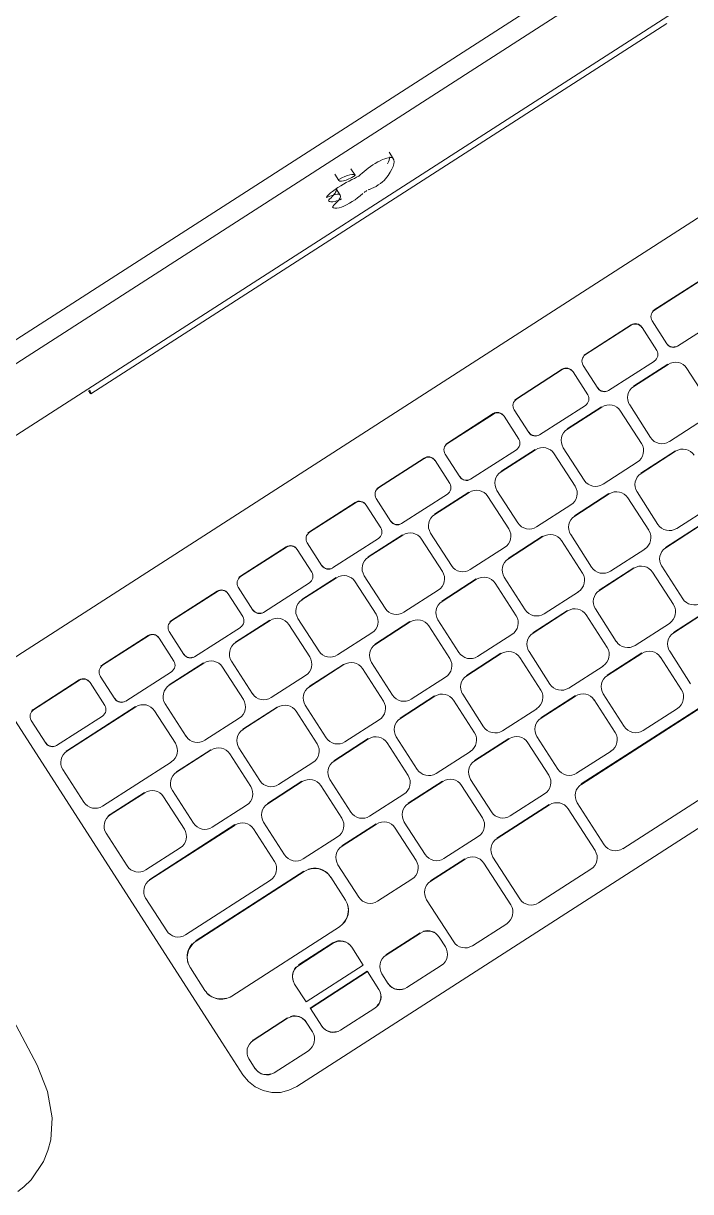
# Model space of a CAD drawing. Header units: metres. Extents: x -71 to 881, y -503 to 661.
# Drawn here: x 188.8147 to 188.9864, y 524.6349 to 524.9355 of the extents above; entities that cross this region are included whole.
import ezdxf

# ---------------------------------------------------------------- set-up
doc = ezdxf.new("R2010")
doc.units = ezdxf.units.M
doc.layers.add('07. Mobiliário', color=51, linetype='Continuous', lineweight=5)

msp = doc.modelspace()

# ---------------------------------------------------------------- linework, layer by layer
at = {"layer": '07. Mobiliário', "lineweight": 5}
for p, q in [((189.11904, 525.04495), (188.67498, 524.75931)), ((188.67498, 524.75931), (189.11904, 525.04495)), ((189.09942, 525.03848), (188.689, 524.77448)), ((188.689, 524.77448), (189.09942, 525.03848)), ((189.0938, 525.01025), (188.71702, 524.76789)), ((188.9803, 524.9355), (188.8321, 524.84018)), ((188.80514, 524.76768), (189.05745, 524.92997)), ((188.90881, 524.90236), (188.90986, 524.90073)), ((188.8959, 524.89508), (188.89485, 524.8967)), ((188.899, 524.89804), (188.90005, 524.89642)), ((188.89517, 524.89292), (188.89622, 524.89129)), ((188.90206, 524.89174), (188.90136, 524.89113)), ((188.90136, 524.89113), (188.90206, 524.89174)), ((188.98884, 524.86933), (188.97706, 524.86176)), ((188.97712, 524.86168), (188.98889, 524.86925)), ((188.99482, 524.86003), (188.98305, 524.85246)), ((188.97109, 524.85792), (188.95931, 524.85034)), ((188.95937, 524.85026), (188.97114, 524.85783)), ((188.9739, 524.85724), (188.97768, 524.85137)), ((188.98029, 524.85305), (188.97651, 524.85893)), ((188.97707, 524.84862), (188.96529, 524.84104)), ((188.98058, 524.84785), (188.97171, 524.84214)), ((188.95333, 524.8465), (188.94156, 524.83892)), ((188.94161, 524.83884), (188.95339, 524.84641)), ((188.95614, 524.84583), (188.95992, 524.83995)), ((188.96254, 524.84163), (188.95876, 524.84751)), ((188.97177, 524.84206), (188.98064, 524.84776)), ((188.9854, 524.84682), (188.98546, 524.84674)), ((188.98546, 524.84674), (188.99083, 524.83839)), ((188.94479, 524.83021), (188.941, 524.83609)), ((188.95932, 524.8372), (188.94754, 524.82962)), ((188.96351, 524.83686), (188.95464, 524.83116)), ((188.95469, 524.83108), (188.96356, 524.83678)), ((188.96833, 524.83584), (188.96839, 524.83575)), ((188.97072, 524.83731), (188.97066, 524.83739)), ((188.97611, 524.82892), (188.97072, 524.83731)), ((188.93558, 524.83508), (188.92381, 524.8275)), ((188.92386, 524.82742), (188.93564, 524.83499)), ((188.93839, 524.83441), (188.94217, 524.82853)), ((188.96839, 524.83575), (188.97375, 524.82741)), ((188.98976, 524.83358), (188.98093, 524.8279)), ((188.92703, 524.81879), (188.92325, 524.82467)), ((188.94156, 524.82578), (188.92979, 524.8182)), ((188.94644, 524.82588), (188.93757, 524.82018)), ((188.93762, 524.82009), (188.94649, 524.8258)), ((188.95126, 524.82486), (188.95131, 524.82477)), ((188.95131, 524.82477), (188.95668, 524.81643)), ((188.95364, 524.82632), (188.95359, 524.82641)), ((188.95903, 524.81794), (188.95364, 524.82632)), ((188.98248, 524.82549), (188.97361, 524.81979)), ((188.97366, 524.8197), (188.98253, 524.82541)), ((188.91783, 524.82366), (188.90605, 524.81608)), ((188.90611, 524.816), (188.91788, 524.82357)), ((188.92064, 524.82299), (188.92442, 524.81711)), ((188.97269, 524.8226), (188.96386, 524.81692)), ((188.92936, 524.8149), (188.92049, 524.8092)), ((188.92055, 524.80911), (188.92942, 524.81482)), ((188.93657, 524.81534), (188.93652, 524.81543)), ((188.94196, 524.80696), (188.93657, 524.81534)), ((188.97261, 524.81495), (188.97256, 524.81504)), ((188.978, 524.80657), (188.97261, 524.81495)), ((188.88503, 524.66196), (189.12052, 524.81344)), ((188.90008, 524.81224), (188.8883, 524.80467)), ((188.88836, 524.80458), (188.90013, 524.81216)), ((188.90928, 524.80737), (188.9055, 524.81325)), ((188.92381, 524.81436), (188.91204, 524.80678)), ((188.93419, 524.81387), (188.93424, 524.81379)), ((188.93424, 524.81379), (188.93961, 524.80545)), ((188.9654, 524.81451), (188.95653, 524.80881)), ((188.95659, 524.80872), (188.96546, 524.81443)), ((188.97023, 524.81348), (188.97028, 524.8134)), ((188.97028, 524.8134), (188.97565, 524.80506)), ((188.90289, 524.81157), (188.90667, 524.80569)), ((188.95561, 524.81162), (188.94678, 524.80593)), ((188.99165, 524.81122), (188.98282, 524.80554)), ((188.98883, 524.80637), (188.97996, 524.80067)), ((188.98002, 524.80058), (188.98888, 524.80629)), ((188.90606, 524.80294), (188.89428, 524.79537)), ((188.91229, 524.80392), (188.90342, 524.79821)), ((188.90347, 524.79813), (188.91234, 524.80384)), ((188.91711, 524.80289), (188.91717, 524.80281)), ((188.91717, 524.80281), (188.92253, 524.79447)), ((188.9195, 524.80436), (188.91944, 524.80444)), ((188.92489, 524.79598), (188.9195, 524.80436)), ((188.94833, 524.80353), (188.93946, 524.79782)), ((188.93951, 524.79774), (188.94838, 524.80345)), ((188.95554, 524.80397), (188.95548, 524.80405)), ((188.96093, 524.79559), (188.95554, 524.80397)), ((188.88232, 524.80082), (188.87055, 524.79325)), ((188.8706, 524.79316), (188.88238, 524.80074)), ((188.88513, 524.80015), (188.88891, 524.79427)), ((188.89153, 524.79595), (188.88775, 524.80183)), ((188.93854, 524.80063), (188.92971, 524.79495)), ((188.95315, 524.8025), (188.95321, 524.80242)), ((188.95321, 524.80242), (188.95857, 524.79408)), ((188.97458, 524.80024), (188.96575, 524.79456)), ((188.97176, 524.79539), (188.96289, 524.78969)), ((188.96294, 524.7896), (188.97181, 524.79531)), ((188.97658, 524.79436), (188.97663, 524.79428)), ((188.97663, 524.79428), (188.982, 524.78594)), ((188.97896, 524.79583), (188.97891, 524.79592)), ((188.98436, 524.78745), (188.97896, 524.79583)), ((188.88831, 524.79152), (188.87653, 524.78395)), ((188.89522, 524.79294), (188.88635, 524.78723)), ((188.8864, 524.78715), (188.89527, 524.79285)), ((188.90004, 524.79191), (188.90009, 524.79183)), ((188.90009, 524.79183), (188.90546, 524.78348)), ((188.90242, 524.79338), (188.90237, 524.79346)), ((188.90781, 524.785), (188.90242, 524.79338)), ((188.93126, 524.79255), (188.92239, 524.78684)), ((188.92244, 524.78676), (188.93131, 524.79246)), ((188.93608, 524.79152), (188.93613, 524.79144)), ((188.93613, 524.79144), (188.9415, 524.78309)), ((188.93846, 524.79299), (188.93841, 524.79307)), ((188.94385, 524.78461), (188.93846, 524.79299)), ((188.86457, 524.7894), (188.8528, 524.78183)), ((188.85285, 524.78174), (188.86463, 524.78932)), ((188.86738, 524.78873), (188.87116, 524.78285)), ((188.87378, 524.78453), (188.86999, 524.79041)), ((188.92147, 524.78965), (188.91264, 524.78397)), ((188.95751, 524.78926), (188.94868, 524.78358)), ((189.03566, 524.78958), (188.95824, 524.73979)), ((188.9583, 524.7397), (189.03571, 524.7895)), ((188.96189, 524.78485), (188.96184, 524.78493)), ((188.96728, 524.77647), (188.96189, 524.78485)), ((188.87814, 524.78196), (188.86927, 524.77625)), ((188.86933, 524.77617), (188.8782, 524.78187)), ((188.88535, 524.7824), (188.8853, 524.78248)), ((188.89074, 524.77402), (188.88535, 524.7824)), ((188.92139, 524.78201), (188.92134, 524.78209)), ((188.92678, 524.77363), (188.92139, 524.78201)), ((188.95468, 524.78441), (188.94582, 524.7787)), ((188.94587, 524.77862), (188.95474, 524.78432)), ((188.95951, 524.78338), (188.95956, 524.7833)), ((188.95956, 524.7833), (188.96493, 524.77495)), ((188.99088, 524.78448), (188.98201, 524.77878)), ((188.98207, 524.77869), (188.99094, 524.7844)), ((188.85602, 524.77311), (188.85224, 524.77899)), ((188.87055, 524.7801), (188.85878, 524.77253)), ((188.88297, 524.78093), (188.88302, 524.78084)), ((188.88302, 524.78084), (188.88839, 524.7725)), ((188.90439, 524.77867), (188.89556, 524.77299)), ((188.91418, 524.78157), (188.90531, 524.77586)), ((188.90537, 524.77578), (188.91424, 524.78148)), ((188.91901, 524.78054), (188.91906, 524.78045)), ((188.91906, 524.78045), (188.92443, 524.77211)), ((188.98094, 524.78112), (188.9721, 524.77544)), ((188.84682, 524.77798), (188.83504, 524.77041)), ((188.8351, 524.77033), (188.84687, 524.7779)), ((188.84963, 524.77731), (188.85341, 524.77143)), ((188.94043, 524.77828), (188.9316, 524.7726)), ((188.93761, 524.77343), (188.92874, 524.76772)), ((188.9288, 524.76764), (188.93767, 524.77334)), ((188.94482, 524.77387), (188.94476, 524.77395)), ((188.95021, 524.76549), (188.94482, 524.77387)), ((188.97381, 524.7735), (188.96494, 524.76779)), ((188.965, 524.76771), (188.97386, 524.77341)), ((189.04637, 524.77292), (188.969, 524.72315)), ((188.98102, 524.77394), (188.98096, 524.77402)), ((188.98641, 524.76556), (188.98102, 524.77394)), ((188.86107, 524.77097), (188.8522, 524.76527)), ((188.85226, 524.76518), (188.86112, 524.77089)), ((188.86589, 524.76995), (188.86595, 524.76986)), ((188.86595, 524.76986), (188.87131, 524.76152)), ((188.86828, 524.77142), (188.86822, 524.7715)), ((188.87367, 524.76303), (188.86828, 524.77142)), ((188.89711, 524.77058), (188.88824, 524.76488)), ((188.8883, 524.76479), (188.89716, 524.7705)), ((188.90432, 524.77103), (188.90426, 524.77111)), ((188.90971, 524.76264), (188.90432, 524.77103)), ((188.94243, 524.7724), (188.94249, 524.77232)), ((188.94249, 524.77232), (188.94785, 524.76397)), ((188.96386, 524.77014), (188.95503, 524.76446)), ((188.97863, 524.77247), (188.97869, 524.77239)), ((188.97869, 524.77239), (188.98405, 524.76404)), ((188.83827, 524.7617), (188.83449, 524.76757)), ((188.8528, 524.76868), (188.84103, 524.76111)), ((188.88732, 524.76769), (188.87849, 524.76201)), ((188.90193, 524.76956), (188.90199, 524.76947)), ((188.90199, 524.76947), (188.90735, 524.76113)), ((188.92336, 524.7673), (188.91453, 524.76162)), ((188.82907, 524.76656), (188.81729, 524.75899)), ((188.81735, 524.75891), (188.82912, 524.76648)), ((188.83188, 524.76589), (188.83566, 524.76001)), ((188.92054, 524.76244), (188.91167, 524.75674)), ((188.91172, 524.75666), (188.92059, 524.76236)), ((188.92536, 524.76142), (188.92542, 524.76133)), ((188.92542, 524.76133), (188.93078, 524.75299)), ((188.92775, 524.76289), (188.92769, 524.76297)), ((188.93314, 524.75451), (188.92775, 524.76289)), ((188.95674, 524.76252), (188.94787, 524.75681)), ((188.94792, 524.75673), (188.95679, 524.76243)), ((188.96156, 524.76149), (188.96161, 524.76141)), ((188.96161, 524.76141), (188.96698, 524.75306)), ((188.96394, 524.76296), (188.96389, 524.76304)), ((188.96934, 524.75458), (188.96394, 524.76296)), ((188.81037, 524.75955), (188.8658, 524.67337)), ((188.84357, 524.75972), (188.82587, 524.74834)), ((188.82593, 524.74825), (188.84363, 524.75964)), ((188.8484, 524.7587), (188.84845, 524.75861)), ((188.84845, 524.75861), (188.85382, 524.75027)), ((188.8512, 524.76043), (188.85115, 524.76052)), ((188.8566, 524.75205), (188.8512, 524.76043)), ((188.88004, 524.7596), (188.87117, 524.7539)), ((188.87122, 524.75381), (188.88009, 524.75952)), ((188.88486, 524.75857), (188.88491, 524.75849)), ((188.88491, 524.75849), (188.89028, 524.75015)), ((188.88724, 524.76004), (188.88719, 524.76013)), ((188.89264, 524.75166), (188.88724, 524.76004)), ((188.94679, 524.75916), (188.93796, 524.75348)), ((188.98299, 524.75923), (188.97416, 524.75355)), ((188.82052, 524.75028), (188.81674, 524.75616)), ((188.83505, 524.75726), (188.82327, 524.74969)), ((188.87025, 524.75671), (188.86142, 524.75103)), ((188.90629, 524.75632), (188.89746, 524.75064)), ((188.91067, 524.7519), (188.91062, 524.75199)), ((188.91606, 524.74352), (188.91067, 524.7519)), ((188.94687, 524.75198), (188.94682, 524.75206)), ((188.95226, 524.7436), (188.94687, 524.75198)), ((188.86296, 524.74862), (188.8541, 524.74291)), ((188.87017, 524.74906), (188.87012, 524.74915)), ((188.87556, 524.74068), (188.87017, 524.74906)), ((188.90347, 524.75146), (188.8946, 524.74576)), ((188.89465, 524.74567), (188.90352, 524.75138)), ((188.90829, 524.75044), (188.90834, 524.75035)), ((188.90834, 524.75035), (188.91371, 524.74201)), ((188.93966, 524.75153), (188.9308, 524.74583)), ((188.93085, 524.74575), (188.93972, 524.75145)), ((188.94449, 524.75051), (188.94454, 524.75042)), ((188.94454, 524.75042), (188.94991, 524.74208)), ((188.85415, 524.74283), (188.86302, 524.74854)), ((188.86779, 524.74759), (188.86784, 524.74751)), ((188.86784, 524.74751), (188.87321, 524.73917)), ((188.92972, 524.74818), (188.92089, 524.7425)), ((188.96592, 524.74825), (188.95708, 524.74257)), ((188.82488, 524.7435), (188.82482, 524.74359)), ((188.83027, 524.73512), (188.82488, 524.7435)), ((188.85275, 524.74545), (188.83509, 524.73409)), ((188.88922, 524.74533), (188.88038, 524.73965)), ((188.88639, 524.74048), (188.87752, 524.73478)), ((188.87758, 524.73469), (188.88645, 524.7404)), ((188.8936, 524.74092), (188.89355, 524.74101)), ((188.89899, 524.73254), (188.8936, 524.74092)), ((188.92259, 524.74055), (188.91372, 524.73485)), ((188.91378, 524.73476), (188.92265, 524.74047)), ((188.9298, 524.74099), (188.92974, 524.74108)), ((188.93519, 524.73261), (188.9298, 524.74099)), ((188.84589, 524.73764), (188.83702, 524.73193)), ((188.83708, 524.73185), (188.84595, 524.73755)), ((188.85071, 524.73661), (188.85077, 524.73653)), ((188.8531, 524.73808), (188.85304, 524.73816)), ((188.85849, 524.7297), (188.8531, 524.73808)), ((188.89122, 524.73945), (188.89127, 524.73937)), ((188.89127, 524.73937), (188.89664, 524.73103)), ((188.91264, 524.73719), (188.90381, 524.73151)), ((188.92741, 524.73953), (188.92747, 524.73944)), ((188.92747, 524.73944), (188.93283, 524.7311)), ((188.94884, 524.73727), (188.94001, 524.73159)), ((188.85077, 524.73653), (188.85613, 524.72818)), ((188.87214, 524.73435), (188.86331, 524.72867)), ((188.95004, 524.73451), (188.93655, 524.72583)), ((188.9366, 524.72575), (188.95009, 524.73443)), ((188.95725, 524.73495), (188.95719, 524.73504)), ((188.96418, 524.72418), (188.95725, 524.73495)), ((188.95486, 524.73348), (188.95492, 524.7334)), ((188.95492, 524.7334), (188.96182, 524.72266)), ((188.86912, 524.72933), (188.84722, 524.71524)), ((188.84727, 524.71515), (188.86918, 524.72924)), ((188.87388, 524.72831), (188.87394, 524.72823)), ((188.87394, 524.72823), (188.87933, 524.71984)), ((188.87653, 524.72994), (188.87647, 524.73002)), ((188.88192, 524.72156), (188.87653, 524.72994)), ((188.90552, 524.72957), (188.89665, 524.72387)), ((188.8967, 524.72378), (188.90557, 524.72949)), ((188.91034, 524.72854), (188.9104, 524.72846)), ((188.9104, 524.72846), (188.91576, 524.72012)), ((188.91273, 524.73001), (188.91267, 524.7301)), ((188.91812, 524.72163), (188.91273, 524.73001)), ((188.83603, 524.7271), (188.83597, 524.72718)), ((188.84142, 524.71872), (188.83603, 524.7271)), ((188.89557, 524.72621), (188.88674, 524.72053)), ((188.93177, 524.72628), (188.92294, 524.7206)), ((188.85507, 524.72337), (188.84624, 524.71769)), ((188.89565, 524.71903), (188.8956, 524.71911)), ((188.90104, 524.71065), (188.89565, 524.71903)), ((188.92834, 524.72055), (188.91947, 524.71485)), ((188.91953, 524.71476), (188.9284, 524.72047)), ((188.93317, 524.71952), (188.93322, 524.71944)), ((188.93322, 524.71944), (188.94015, 524.70867)), ((188.93555, 524.72099), (188.93549, 524.72108)), ((188.94248, 524.71022), (188.93555, 524.72099)), ((188.88689, 524.71733), (188.85914, 524.69948)), ((188.85919, 524.69939), (188.88695, 524.71725)), ((188.89378, 524.71586), (188.89384, 524.71578)), ((188.89384, 524.71578), (188.89759, 524.70994)), ((188.96076, 524.71785), (188.9473, 524.7092)), ((188.87827, 524.71503), (188.8564, 524.70097)), ((188.9147, 524.7153), (188.90587, 524.70962)), ((188.84621, 524.71034), (188.84615, 524.71042)), ((188.85158, 524.70199), (188.84621, 524.71034)), ((188.91848, 524.71001), (188.91842, 524.71009)), ((188.92543, 524.6992), (188.91848, 524.71001)), ((188.93908, 524.70385), (188.93025, 524.69817)), ((188.89607, 524.70306), (188.86832, 524.68521)), ((188.91682, 524.7015), (188.90798, 524.69582)), ((188.90804, 524.69573), (188.91687, 524.70141)), ((188.89435, 524.6989), (188.88552, 524.69322)), ((188.88557, 524.69313), (188.8944, 524.69881)), ((188.89917, 524.69787), (188.89923, 524.69779)), ((188.89923, 524.69779), (188.90218, 524.69319)), ((188.92164, 524.70047), (188.92169, 524.70039)), ((188.92169, 524.70039), (188.9233, 524.69788)), ((188.85767, 524.69252), (188.85762, 524.6926)), ((188.86143, 524.68667), (188.85767, 524.69252)), ((188.90218, 524.69319), (188.88747, 524.68372)), ((188.90321, 524.69159), (188.88849, 524.68212)), ((188.88855, 524.68204), (188.90326, 524.69151)), ((188.90321, 524.69159), (188.90326, 524.69151)), ((188.90326, 524.69151), (188.90621, 524.68694)), ((188.92224, 524.69307), (188.91341, 524.68739)), ((188.90697, 524.69092), (188.90692, 524.691)), ((188.90858, 524.68841), (188.90697, 524.69092)), ((188.88451, 524.68832), (188.88446, 524.6884)), ((188.88747, 524.68372), (188.88451, 524.68832)), ((188.88266, 524.67959), (188.87381, 524.6739)), ((188.87386, 524.67381), (188.88271, 524.6795)), ((188.88855, 524.68204), (188.88849, 524.68212)), ((188.89149, 524.67747), (188.88855, 524.68204)), ((188.90514, 524.68212), (188.89631, 524.67644)), ((188.88745, 524.67857), (188.88751, 524.67848)), ((188.88751, 524.67848), (188.88911, 524.67599)), ((188.8658, 524.67337), (188.87121, 524.66496)), ((188.88805, 524.67117), (188.87922, 524.66549)), ((188.8728, 524.669), (188.87274, 524.66908)), ((188.87439, 524.66652), (188.8728, 524.669))]:
    msp.add_line(p, q, dxfattribs=at)
at = {"layer": '07. Mobiliário', "lineweight": 5, "flags": 128}
for points in [[(188.8321, 524.84018), (188.83205, 524.84019), (188.83197, 524.84026), (188.83186, 524.84038), (188.83173, 524.84055), (188.8316, 524.84075), (188.83146, 524.84097)], [(188.83173, 524.84111), (188.83186, 524.84088), (188.83196, 524.84067), (188.83205, 524.84048), (188.8321, 524.84033), (188.83212, 524.84023), (188.8321, 524.84018)], [(188.81326, 524.6349), (188.81485, 524.6361), (188.81673, 524.63797), (188.81985, 524.64265), (188.82104, 524.64546), (188.8218, 524.64827), (188.8221, 524.65391), (188.82095, 524.66065), (188.81829, 524.66746), (188.81206, 524.67911), (188.79932, 524.69981), (188.7856, 524.71857), (188.78315, 524.72094), (188.78115, 524.72226), (188.77891, 524.72326), (188.77653, 524.72388), (188.77405, 524.72412), (188.76862, 524.72352), (188.76326, 524.72169), (188.76076, 524.72044), (188.75956, 524.71974), (188.75894, 524.71936)], [(188.88503, 524.66196), (188.88302, 524.66097), (188.88085, 524.66045), (188.87861, 524.66042), (188.87642, 524.6609), (188.87439, 524.66185), (188.87263, 524.66323), (188.87121, 524.66496)]]:
    msp.add_lwpolyline(points, dxfattribs=at)
at = {"layer": '07. Mobiliário', "lineweight": 5, "extrusion": (0, 0, -1)}
for centre, major_axis, ratio, start_param, end_param in [((188.90534, 524.8979), (-0.00448, -0.00288), 0.258819, 0.880902, 3.12674), ((188.90534, 524.8979), (-0.00448, -0.00288), 0.258819, 0.880902, 3.12674), ((188.8924, 524.88951), (-0.01745, -0.01123), 0.258819, 3.12674, 3.813784), ((188.8924, 524.88951), (-0.01745, -0.01123), 0.258819, 3.12674, 3.813784), ((188.89136, 524.89113), (-0.01745, -0.01123), 0.258819, 3.355755, 3.584769), ((188.89136, 524.89113), (-0.01745, -0.01123), 0.258819, 3.355755, 3.584769), ((188.89989, 524.89765), (-0.004, -0.00257), 0.258819, 4.828881, 6.457327), ((188.89989, 524.89765), (-0.004, -0.00257), 0.258819, 4.828881, 6.457327), ((188.89562, 524.89357), (-0.00443, -0.00285), 0.258819, 1.785801, 3.217222), ((188.89562, 524.89357), (-0.00443, -0.00285), 0.258819, 1.785801, 3.217222), ((188.90056, 524.89659), (-0.00177, -0.00114), 0.258819, 4.022495, 5.235988), ((188.90056, 524.89659), (-0.00177, -0.00114), 0.258819, 4.022495, 5.235988), ((188.8972, 524.89145), (-0.00765, -0.00492), 0.258819, 1.344762, 2.094395), ((188.8972, 524.89145), (-0.00765, -0.00492), 0.258819, 1.344762, 2.094395), ((188.90543, 524.89454), (-0.00276, -0.00177), 0.258819, 3.813784, 5.497787), ((188.90543, 524.89454), (-0.00276, -0.00177), 0.258819, 3.813784, 5.497787), ((188.89311, 524.891), (-0.000421, -0.00027), 0.258819, 5.217424, 6.602911), ((188.89311, 524.891), (-0.000421, -0.00027), 0.258819, 5.217424, 6.602911), ((188.89532, 524.89197), (-0.00278, -0.00179), 0.258819, 0.55064, 1.344762), ((188.89532, 524.89197), (-0.00278, -0.00179), 0.258819, 0.55064, 1.344762), ((188.8913, 524.88813), (-0.00492, -0.00316), 0.258819, 2.075831, 4.165328), ((188.8913, 524.88813), (-0.00492, -0.00316), 0.258819, 2.075831, 4.165328), ((188.89407, 524.89041), (-0.000841, -0.000541), 0.258819, 0.241979, 1.023736), ((188.89407, 524.89041), (-0.000841, -0.000541), 0.258819, 0.241979, 1.023736), ((188.89026, 524.88975), (-0.00492, -0.00316), 0.258819, 3.381767, 4.165328), ((188.89026, 524.88975), (-0.00492, -0.00316), 0.258819, 3.381767, 4.165328), ((188.89777, 524.89237), (-0.00395, -0.00254), 0.258819, 5.174254, 5.666986), ((188.89777, 524.89237), (-0.00395, -0.00254), 0.258819, 5.174254, 5.666986), ((188.89881, 524.89074), (-0.00395, -0.00254), 0.258819, 4.18879, 5.666986), ((188.89881, 524.89074), (-0.00395, -0.00254), 0.258819, 4.18879, 5.666986), ((188.90297, 524.89188), (-0.00141, -0.00091), 0.258819, 1.308997, 1.832596), ((188.90297, 524.89188), (-0.00141, -0.00091), 0.258819, 1.308997, 1.832596), ((188.90297, 524.89188), (-0.00141, -0.00091), 0.258819, 2.094395, 2.356194), ((188.90297, 524.89188), (-0.00141, -0.00091), 0.258819, 2.094395, 2.356194), ((188.89933, 524.89383), (-0.00612, -0.00393), 0.258819, 5.666986, 6.264579), ((188.89933, 524.89383), (-0.00612, -0.00393), 0.258819, 5.666986, 6.264579), ((188.89512, 524.88878), (-0.000841, -0.000541), 0.258819, 6.264579, 7.306921), ((188.89512, 524.88878), (-0.000841, -0.000541), 0.258819, 6.264579, 7.306921), ((188.90037, 524.8922), (-0.00612, -0.00393), 0.258819, 5.666986, 6.264579), ((188.90037, 524.8922), (-0.00612, -0.00393), 0.258819, 5.666986, 6.264579), ((188.97819, 524.86001), (-0.00168, -0.00108), 0.992229, 0, 1.570796), ((188.97814, 524.86009), (-0.00168, -0.00108), 0.992229, 1.308997, 1.570796), ((188.97216, 524.85625), (-0.00168, -0.00108), 0.992229, 1.570796, 3.141593), ((188.97221, 524.85616), (-0.00168, -0.00108), 0.992229, 1.570796, 3.141593), ((188.97599, 524.85028), (-0.00168, -0.00108), 0.992229, 3.141593, 4.712389), ((188.98192, 524.85421), (-0.00168, -0.00108), 0.992229, 4.974188, 6.283185), ((188.98197, 524.85413), (0.00168, 0.00108), 0.992229, 1.570796, 3.141593), ((188.96044, 524.84859), (-0.00168, -0.00108), 0.992229, 0, 1.570796), ((188.96039, 524.84867), (0.00168, 0.00108), 0.992229, 4.45059, 4.712389), ((188.98251, 524.84484), (-0.00294, -0.00189), 0.992229, 1.570796, 3.141593), ((188.95441, 524.84483), (-0.00168, -0.00108), 0.992229, 1.570796, 3.141593), ((188.95446, 524.84474), (0.00168, 0.00108), 0.992229, 4.712389, 6.283185), ((188.97362, 524.83918), (0.00291, 0.00187), 0.992229, 3.141593, 4.712389), ((188.94269, 524.83717), (-0.00168, -0.00108), 0.992229, 0, 1.570796), ((188.94263, 524.83725), (-0.00168, -0.00108), 0.992229, 1.308997, 1.570796), ((188.95824, 524.83887), (-0.00168, -0.00108), 0.992229, 3.141593, 4.712389), ((188.96417, 524.84279), (-0.00168, -0.00108), 0.992229, 4.974188, 6.283185), ((188.96422, 524.84271), (-0.00168, -0.00108), 0.992229, 4.712389, 6.283185), ((188.96544, 524.83386), (-0.00294, -0.00189), 0.992229, 1.570796, 3.141593), ((188.93665, 524.83341), (-0.00168, -0.00108), 0.992229, 1.570796, 3.141593), ((188.93671, 524.83332), (-0.00168, -0.00108), 0.992229, 1.570796, 3.141593), ((188.94641, 524.83138), (-0.00168, -0.00108), 0.992229, 4.974188, 6.283185), ((188.94647, 524.83129), (0.00168, 0.00108), 0.992229, 1.570796, 3.141593), ((188.95655, 524.82819), (-0.00291, -0.00187), 0.992229, 0, 1.570796), ((188.92493, 524.82575), (-0.00168, -0.00108), 0.992229, 0, 1.570796), ((188.92488, 524.82583), (0.00168, 0.00108), 0.992229, 4.45059, 4.712389), ((188.94049, 524.82745), (-0.00168, -0.00108), 0.992229, 3.141593, 4.712389), ((188.97081, 524.82552), (-0.00294, -0.00189), 0.992229, 3.141593, 4.712389), ((188.97905, 524.83082), (0.00294, 0.00189), 0.992229, 1.570796, 3.141593), ((188.9189, 524.82199), (-0.00168, -0.00108), 0.992229, 1.570796, 3.141593), ((188.91896, 524.82191), (0.00168, 0.00108), 0.992229, 4.712389, 6.283185), ((188.94837, 524.82288), (-0.00294, -0.00189), 0.992229, 1.570796, 3.141593), ((188.98441, 524.82249), (-0.00294, -0.00189), 0.992229, 1.570796, 3.141593), ((188.92866, 524.81996), (-0.00168, -0.00108), 0.992229, 4.974188, 6.283185), ((188.92872, 524.81987), (-0.00168, -0.00108), 0.992229, 4.712389, 6.283185), ((188.93948, 524.81721), (-0.00291, -0.00187), 0.992229, 0, 1.570796), ((188.96198, 524.81984), (-0.00294, -0.00189), 0.992229, 4.712389, 6.283185), ((188.97552, 524.81682), (-0.00291, -0.00187), 0.992229, 0, 1.570796), ((188.90718, 524.81433), (-0.00168, -0.00108), 0.992229, 0, 1.570796), ((188.90713, 524.81442), (-0.00168, -0.00108), 0.992229, 1.308997, 1.570796), ((188.92274, 524.81603), (-0.00168, -0.00108), 0.992229, 3.141593, 4.712389), ((188.9313, 524.8119), (-0.00294, -0.00189), 0.992229, 1.570796, 3.141593), ((188.95373, 524.81454), (-0.00294, -0.00189), 0.992229, 3.141593, 4.712389), ((188.96734, 524.81151), (-0.00294, -0.00189), 0.992229, 1.570796, 3.141593), ((188.90115, 524.81057), (-0.00168, -0.00108), 0.992229, 1.570796, 3.141593), ((188.9012, 524.81049), (0.00168, 0.00108), 0.992229, 4.712389, 6.283185), ((188.9224, 524.80623), (-0.00291, -0.00187), 0.992229, 0, 1.570796), ((188.95844, 524.80584), (0.00291, 0.00187), 0.992229, 3.141593, 4.712389), ((188.91091, 524.80854), (-0.00168, -0.00108), 0.992229, 4.974188, 6.283185), ((188.91096, 524.80845), (0.00168, 0.00108), 0.992229, 1.570796, 3.141593), ((188.9449, 524.80886), (0.00294, 0.00189), 0.992229, 1.570796, 3.141593), ((188.98094, 524.80847), (0.00294, 0.00189), 0.992229, 1.570796, 3.141593), ((188.88943, 524.80291), (-0.00168, -0.00108), 0.992229, 0, 1.570796), ((188.88938, 524.803), (-0.00168, -0.00108), 0.992229, 1.308997, 1.570796), ((188.90498, 524.80461), (-0.00168, -0.00108), 0.992229, 3.141593, 4.712389), ((188.91422, 524.80091), (0.00294, 0.00189), 0.992229, 4.712389, 6.283185), ((188.93666, 524.80355), (-0.00294, -0.00189), 0.992229, 3.141593, 4.712389), ((188.95026, 524.80052), (-0.00294, -0.00189), 0.992229, 1.570796, 3.141593), ((188.9727, 524.80316), (-0.00294, -0.00189), 0.992229, 3.141593, 4.712389), ((188.8834, 524.79915), (0.00168, 0.00108), 0.992229, 4.712389, 6.283185), ((188.88345, 524.79907), (-0.00168, -0.00108), 0.992229, 1.570796, 3.141593), ((188.98187, 524.7977), (0.00291, 0.00187), 0.992229, 3.141593, 4.712389), ((188.90533, 524.79525), (-0.00291, -0.00187), 0.992229, 0, 1.570796), ((188.94137, 524.79486), (-0.00291, -0.00187), 0.992229, 0, 1.570796), ((188.88723, 524.79319), (-0.00168, -0.00108), 0.992229, 3.141593, 4.712389), ((188.89316, 524.79712), (-0.00168, -0.00108), 0.992229, 4.974188, 6.283185), ((188.89321, 524.79703), (0.00168, 0.00108), 0.992229, 1.570796, 3.141593), ((188.89715, 524.78993), (0.00294, 0.00189), 0.992229, 4.712389, 6.283185), ((188.91959, 524.79257), (-0.00294, -0.00189), 0.992229, 3.141593, 4.712389), ((188.92783, 524.79787), (0.00294, 0.00189), 0.992229, 1.570796, 3.141593), ((188.95563, 524.79218), (-0.00294, -0.00189), 0.992229, 3.141593, 4.712389), ((188.96387, 524.79748), (0.00294, 0.00189), 0.992229, 1.570796, 3.141593), ((188.97369, 524.79239), (-0.00294, -0.00189), 0.992229, 1.570796, 3.141593), ((188.87168, 524.79149), (-0.00168, -0.00108), 0.992229, 0, 1.570796), ((188.87162, 524.79158), (0.00168, 0.00108), 0.992229, 4.45059, 4.712389), ((188.93319, 524.78954), (-0.00294, -0.00189), 0.992229, 1.570796, 3.141593), ((188.86564, 524.78773), (-0.00168, -0.00108), 0.992229, 1.570796, 3.141593), ((188.8657, 524.78765), (0.00168, 0.00108), 0.992229, 4.712389, 6.283185), ((188.9648, 524.78672), (0.00291, 0.00187), 0.992229, 3.141593, 4.712389), ((188.88826, 524.78427), (-0.00291, -0.00187), 0.992229, 0, 1.570796), ((188.91076, 524.78689), (-0.00294, -0.00189), 0.992229, 4.712389, 6.283185), ((188.9243, 524.78388), (-0.00291, -0.00187), 0.992229, 0, 1.570796), ((188.95662, 524.7814), (0.00294, 0.00189), 0.992229, 4.712389, 6.283185), ((188.97906, 524.78404), (-0.00294, -0.00189), 0.992229, 3.141593, 4.712389), ((188.9873, 524.78934), (0.00294, 0.00189), 0.992229, 1.570796, 3.141593), ((188.85392, 524.78008), (-0.00168, -0.00108), 0.992229, 0, 1.570796), ((188.85387, 524.78016), (0.00168, 0.00108), 0.992229, 4.45059, 4.712389), ((188.86948, 524.78177), (-0.00168, -0.00108), 0.992229, 3.141593, 4.712389), ((188.8754, 524.7857), (-0.00168, -0.00108), 0.992229, 4.974188, 6.283185), ((188.87546, 524.78562), (0.00168, 0.00108), 0.992229, 1.570796, 3.141593), ((188.88008, 524.77895), (-0.00294, -0.00189), 0.992229, 1.570796, 3.141593), ((188.90252, 524.78159), (-0.00294, -0.00189), 0.992229, 3.141593, 4.712389), ((188.91612, 524.77856), (-0.00294, -0.00189), 0.992229, 1.570796, 3.141593), ((188.93856, 524.7812), (-0.00294, -0.00189), 0.992229, 3.141593, 4.712389), ((188.9468, 524.7865), (0.00294, 0.00189), 0.992229, 1.570796, 3.141593), ((188.98392, 524.77581), (-0.00291, -0.00187), 0.992229, 0, 1.570796), ((188.84789, 524.77631), (-0.00168, -0.00108), 0.992229, 1.570796, 3.141593), ((188.84795, 524.77623), (0.00168, 0.00108), 0.992229, 4.712389, 6.283185), ((188.87118, 524.77328), (0.00291, 0.00187), 0.992229, 3.141593, 4.712389), ((188.90722, 524.77289), (-0.00291, -0.00187), 0.992229, 0, 1.570796), ((188.90717, 524.77298), (-0.00291, -0.00187), 0.992229, 1.490664, 1.570796), ((188.94772, 524.77574), (-0.00291, -0.00187), 0.992229, 0, 1.570796), ((188.97023, 524.77836), (0.00294, 0.00189), 0.992229, 1.570796, 3.141593), ((188.85765, 524.77428), (-0.00168, -0.00108), 0.992229, 4.974188, 6.283185), ((188.85771, 524.7742), (0.00168, 0.00108), 0.992229, 1.570796, 3.141593), ((188.89368, 524.77591), (0.00294, 0.00189), 0.992229, 1.570796, 3.141593), ((188.92973, 524.77552), (-0.00294, -0.00189), 0.992229, 4.712389, 6.283185), ((188.93954, 524.77042), (-0.00294, -0.00189), 0.992229, 1.570796, 3.141593), ((188.96198, 524.77306), (-0.00294, -0.00189), 0.992229, 3.141593, 4.712389), ((188.97574, 524.77049), (-0.00294, -0.00189), 0.992229, 1.570796, 3.141593), ((188.83617, 524.76866), (-0.00168, -0.00108), 0.992229, 0, 1.570796), ((188.83612, 524.76874), (0.00168, 0.00108), 0.992229, 4.45059, 4.712389), ((188.85173, 524.77035), (-0.00168, -0.00108), 0.992229, 3.141593, 4.712389), ((188.863, 524.76797), (0.00294, 0.00189), 0.992229, 4.712389, 6.283185), ((188.88544, 524.77061), (-0.00294, -0.00189), 0.992229, 3.141593, 4.712389), ((188.89904, 524.76758), (0.00294, 0.00189), 0.992229, 4.712389, 6.283185), ((188.92148, 524.77022), (-0.00294, -0.00189), 0.992229, 3.141593, 4.712389), ((188.83014, 524.76489), (-0.00168, -0.00108), 0.992229, 1.570796, 3.141593), ((188.83019, 524.76481), (-0.00168, -0.00108), 0.992229, 1.570796, 3.141593), ((188.93065, 524.76476), (-0.00291, -0.00187), 0.992229, 0, 1.570796), ((188.96685, 524.76483), (-0.00291, -0.00187), 0.992229, 0, 1.570796), ((188.85411, 524.7623), (0.00291, 0.00187), 0.992229, 3.141593, 4.712389), ((188.89015, 524.76191), (0.00291, 0.00187), 0.992229, 3.141593, 4.712389), ((188.94491, 524.76208), (-0.00294, -0.00189), 0.992229, 3.141593, 4.712389), ((188.95315, 524.76738), (0.00294, 0.00189), 0.992229, 1.570796, 3.141593), ((188.98111, 524.76215), (-0.00294, -0.00189), 0.992229, 3.141593, 4.712389), ((188.8399, 524.76286), (-0.00168, -0.00108), 0.992229, 4.974188, 6.283185), ((188.83995, 524.76278), (0.00168, 0.00108), 0.992229, 1.570796, 3.141593), ((188.86837, 524.75963), (-0.00294, -0.00189), 0.992229, 3.141593, 4.712389), ((188.87661, 524.76493), (0.00294, 0.00189), 0.992229, 1.570796, 3.141593), ((188.90441, 524.75924), (-0.00294, -0.00189), 0.992229, 3.141593, 4.712389), ((188.91265, 524.76454), (-0.00294, -0.00189), 0.992229, 4.712389, 6.283185), ((188.92247, 524.75944), (0.00294, 0.00189), 0.992229, 4.712389, 6.283185), ((188.95867, 524.75951), (-0.00294, -0.00189), 0.992229, 1.570796, 3.141593), ((188.81842, 524.75724), (-0.00168, -0.00108), 0.992229, 0, 1.570796), ((188.81837, 524.75732), (0.00168, 0.00108), 0.992229, 4.45059, 4.712389), ((188.83397, 524.75893), (-0.00168, -0.00108), 0.992229, 3.141593, 4.712389), ((188.84551, 524.75672), (0.00294, 0.00189), 0.992229, 4.712389, 6.283185), ((188.88197, 524.7566), (0.00294, 0.00189), 0.992229, 4.712389, 6.283185), ((188.91358, 524.75377), (0.00291, 0.00187), 0.992229, 3.141593, 4.712389), ((188.94978, 524.75385), (-0.00291, -0.00187), 0.992229, 0, 1.570796), ((188.85954, 524.75395), (0.00294, 0.00189), 0.992229, 1.570796, 3.141593), ((188.87308, 524.75093), (0.00291, 0.00187), 0.992229, 3.141593, 4.712389), ((188.89558, 524.75356), (0.00294, 0.00189), 0.992229, 1.570796, 3.141593), ((188.9054, 524.74846), (0.00294, 0.00189), 0.992229, 4.712389, 6.283185), ((188.92784, 524.7511), (-0.00294, -0.00189), 0.992229, 3.141593, 4.712389), ((188.93608, 524.7564), (0.00294, 0.00189), 0.992229, 1.570796, 3.141593), ((188.9416, 524.74853), (-0.00294, -0.00189), 0.992229, 1.570796, 3.141593), ((188.96404, 524.75117), (-0.00294, -0.00189), 0.992229, 3.141593, 4.712389), ((188.97228, 524.75647), (0.00294, 0.00189), 0.992229, 1.570796, 3.141593), ((188.82215, 524.75144), (-0.00168, -0.00108), 0.992229, 4.974188, 6.283185), ((188.8222, 524.75136), (0.00168, 0.00108), 0.992229, 1.570796, 3.141593), ((188.85087, 524.74837), (-0.00294, -0.00189), 0.992229, 3.141593, 4.712389), ((188.8649, 524.74562), (0.00294, 0.00189), 0.992229, 4.712389, 6.283185), ((188.88734, 524.74825), (-0.00294, -0.00189), 0.992229, 3.141593, 4.712389), ((188.82778, 524.74537), (0.00291, 0.00187), 0.992229, 3.141593, 4.712389), ((188.82773, 524.74546), (-0.00291, -0.00187), 0.992229, 1.520519, 1.570796), ((188.8965, 524.74279), (0.00291, 0.00187), 0.992229, 3.141593, 4.712389), ((188.9327, 524.74286), (0.00291, 0.00187), 0.992229, 3.141593, 4.712389), ((188.856, 524.73995), (-0.00291, -0.00187), 0.992229, 0, 1.570796), ((188.91901, 524.74542), (-0.00294, -0.00189), 0.992229, 4.712389, 6.283185), ((188.95521, 524.74549), (0.00294, 0.00189), 0.992229, 1.570796, 3.141593), ((188.87851, 524.74257), (-0.00294, -0.00189), 0.992229, 4.712389, 6.283185), ((188.88833, 524.73748), (-0.00294, -0.00189), 0.992229, 1.570796, 3.141593), ((188.91076, 524.74012), (0.00294, 0.00189), 0.992229, 0, 1.570796), ((188.92452, 524.73755), (0.00294, 0.00189), 0.992229, 4.712389, 6.283185), ((188.94696, 524.74019), (-0.00294, -0.00189), 0.992229, 3.141593, 4.712389), ((188.96015, 524.73682), (-0.00291, -0.00187), 0.992229, 0, 1.570796), ((188.84782, 524.73463), (0.00294, 0.00189), 0.992229, 4.712389, 6.283185), ((188.87026, 524.73727), (-0.00294, -0.00189), 0.992229, 3.141593, 4.712389), ((188.83321, 524.73701), (0.00294, 0.00189), 0.992229, 1.570796, 3.141593), ((188.87943, 524.73181), (-0.00291, -0.00187), 0.992229, 0, 1.570796), ((188.91563, 524.73188), (0.00291, 0.00187), 0.992229, 3.141593, 4.712389), ((188.95197, 524.73151), (0.00294, 0.00189), 0.992229, 4.712389, 6.283185), ((188.83893, 524.72897), (-0.00291, -0.00187), 0.992229, 0, 1.570796), ((188.83888, 524.72905), (-0.00291, -0.00187), 0.992229, 1.373366, 1.570796), ((188.89369, 524.72913), (-0.00294, -0.00189), 0.992229, 3.141593, 4.712389), ((188.90193, 524.73444), (0.00294, 0.00189), 0.992229, 1.570796, 3.141593), ((188.92989, 524.72921), (-0.00294, -0.00189), 0.992229, 3.141593, 4.712389), ((188.93813, 524.73451), (-0.00294, -0.00189), 0.992229, 4.712389, 6.283185), ((188.85319, 524.72629), (-0.00294, -0.00189), 0.992229, 3.141593, 4.712389), ((188.86143, 524.73159), (0.00294, 0.00189), 0.992229, 1.570796, 3.141593), ((188.87103, 524.72636), (0.00291, 0.00187), 0.992229, 4.712389, 6.283185), ((188.90745, 524.72657), (0.00294, 0.00189), 0.992229, 4.712389, 6.283185), ((188.93845, 524.72286), (-0.00291, -0.00187), 0.992229, 0, 1.570796), ((188.88486, 524.72345), (0.00294, 0.00189), 0.992229, 1.570796, 3.141593), ((188.89856, 524.7209), (0.00291, 0.00187), 0.992229, 3.141593, 4.712389), ((188.92106, 524.72353), (0.00294, 0.00189), 0.992229, 1.570796, 3.141593), ((188.95888, 524.72077), (-0.00294, -0.00189), 0.992229, 3.141593, 4.712389), ((188.96712, 524.72607), (-0.00294, -0.00189), 0.992229, 4.712389, 6.283185), ((188.84436, 524.72061), (-0.00294, -0.00189), 0.992229, 4.712389, 6.283185), ((188.87639, 524.71795), (-0.00294, -0.00189), 0.992229, 3.141593, 4.712389), ((188.88963, 524.71307), (0.00421, 0.0027), 0.992229, 4.712389, 6.283185), ((188.91282, 524.71822), (-0.00294, -0.00189), 0.992229, 3.141593, 4.712389), ((188.93028, 524.71755), (-0.00294, -0.00189), 0.992229, 1.570796, 3.141593), ((188.88958, 524.71316), (-0.00421, -0.0027), 0.992229, 1.832596, 2.879793), ((188.84915, 524.71223), (0.00294, 0.00189), 0.992229, 3.141593, 4.712389), ((188.8491, 524.71231), (-0.00294, -0.00189), 0.992229, 1.508034, 1.570796), ((188.92138, 524.71188), (-0.00291, -0.00187), 0.992229, 0, 1.570796), ((188.89339, 524.70723), (-0.00421, -0.0027), 0.992229, 3.141593, 4.712389), ((188.90399, 524.71254), (0.00294, 0.00189), 0.992229, 1.570796, 3.141593), ((188.94542, 524.71212), (-0.00294, -0.00189), 0.992229, 4.712389, 6.283185), ((188.89334, 524.70731), (-0.00421, -0.0027), 0.992229, 3.403392, 4.45059), ((188.9372, 524.70677), (0.00294, 0.00189), 0.992229, 0, 1.570796), ((188.85452, 524.70389), (0.00294, 0.00189), 0.992229, 1.570796, 3.141593), ((188.91875, 524.69849), (0.00294, 0.00189), 0.992229, 4.712389, 6.283185), ((188.91869, 524.69858), (-0.00294, -0.00189), 0.992229, 1.832596, 3.141593), ((188.86188, 524.69522), (-0.00421, -0.0027), 0.992229, 0, 1.570796), ((188.86182, 524.6953), (-0.00421, -0.0027), 0.992229, 0.261799, 1.308997), ((188.89623, 524.69598), (0.00294, 0.00189), 0.992229, 4.712343, 6.283185), ((188.89628, 524.69589), (-0.00294, -0.00189), 0.992229, 1.570751, 3.141593), ((188.92036, 524.69599), (-0.00294, -0.00189), 0.992229, 3.141593, 4.712389), ((188.92837, 524.70109), (0.00294, 0.00189), 0.992229, 1.570796, 3.141593), ((188.90992, 524.69281), (-0.00294, -0.00189), 0.992229, 0, 1.570796), ((188.88745, 524.69021), (-0.00294, -0.00189), 0.992229, 0, 1.570751), ((188.8874, 524.6903), (-0.00294, -0.00189), 0.992229, 0, 1.308959), ((188.91147, 524.69039), (0.00294, 0.00189), 0.992229, 1.832596, 3.141593), ((188.86563, 524.68938), (0.00421, 0.0027), 0.992229, 1.570796, 3.141593), ((188.86558, 524.68946), (-0.00421, -0.0027), 0.992229, 4.974188, 6.021386), ((188.90326, 524.68504), (-0.00294, -0.00189), 0.992229, 3.141593, 4.712389), ((188.90321, 524.68513), (-0.00294, -0.00189), 0.992229, 3.141593, 4.45059), ((188.91153, 524.69031), (0.00294, 0.00189), 0.992229, 1.570796, 3.141593), ((188.88458, 524.6766), (0.00293, 0.00188), 0.992229, 4.712389, 6.283185), ((188.88452, 524.67668), (0.00293, 0.00188), 0.992229, 4.974188, 6.283185), ((188.89438, 524.67945), (0.00294, 0.00189), 0.992229, 1.832596, 3.141593), ((188.89443, 524.67936), (0.00294, 0.00189), 0.992229, 1.570796, 3.141593), ((188.87574, 524.67089), (-0.00294, -0.00189), 0.992229, 0, 1.570796), ((188.87569, 524.67098), (-0.00294, -0.00189), 0.992229, 1.508034, 1.570796), ((188.88617, 524.67409), (-0.00294, -0.00189), 0.992229, 3.141593, 4.712389), ((188.87728, 524.6685), (0.00294, 0.00189), 0.992229, 1.832596, 3.141593), ((188.87734, 524.66841), (0.00294, 0.00189), 0.992229, 1.570796, 3.141593)]:
    msp.add_ellipse(centre, major_axis=major_axis, ratio=ratio, start_param=start_param, end_param=end_param, dxfattribs=at)

doc.saveas('drawing.dxf')
